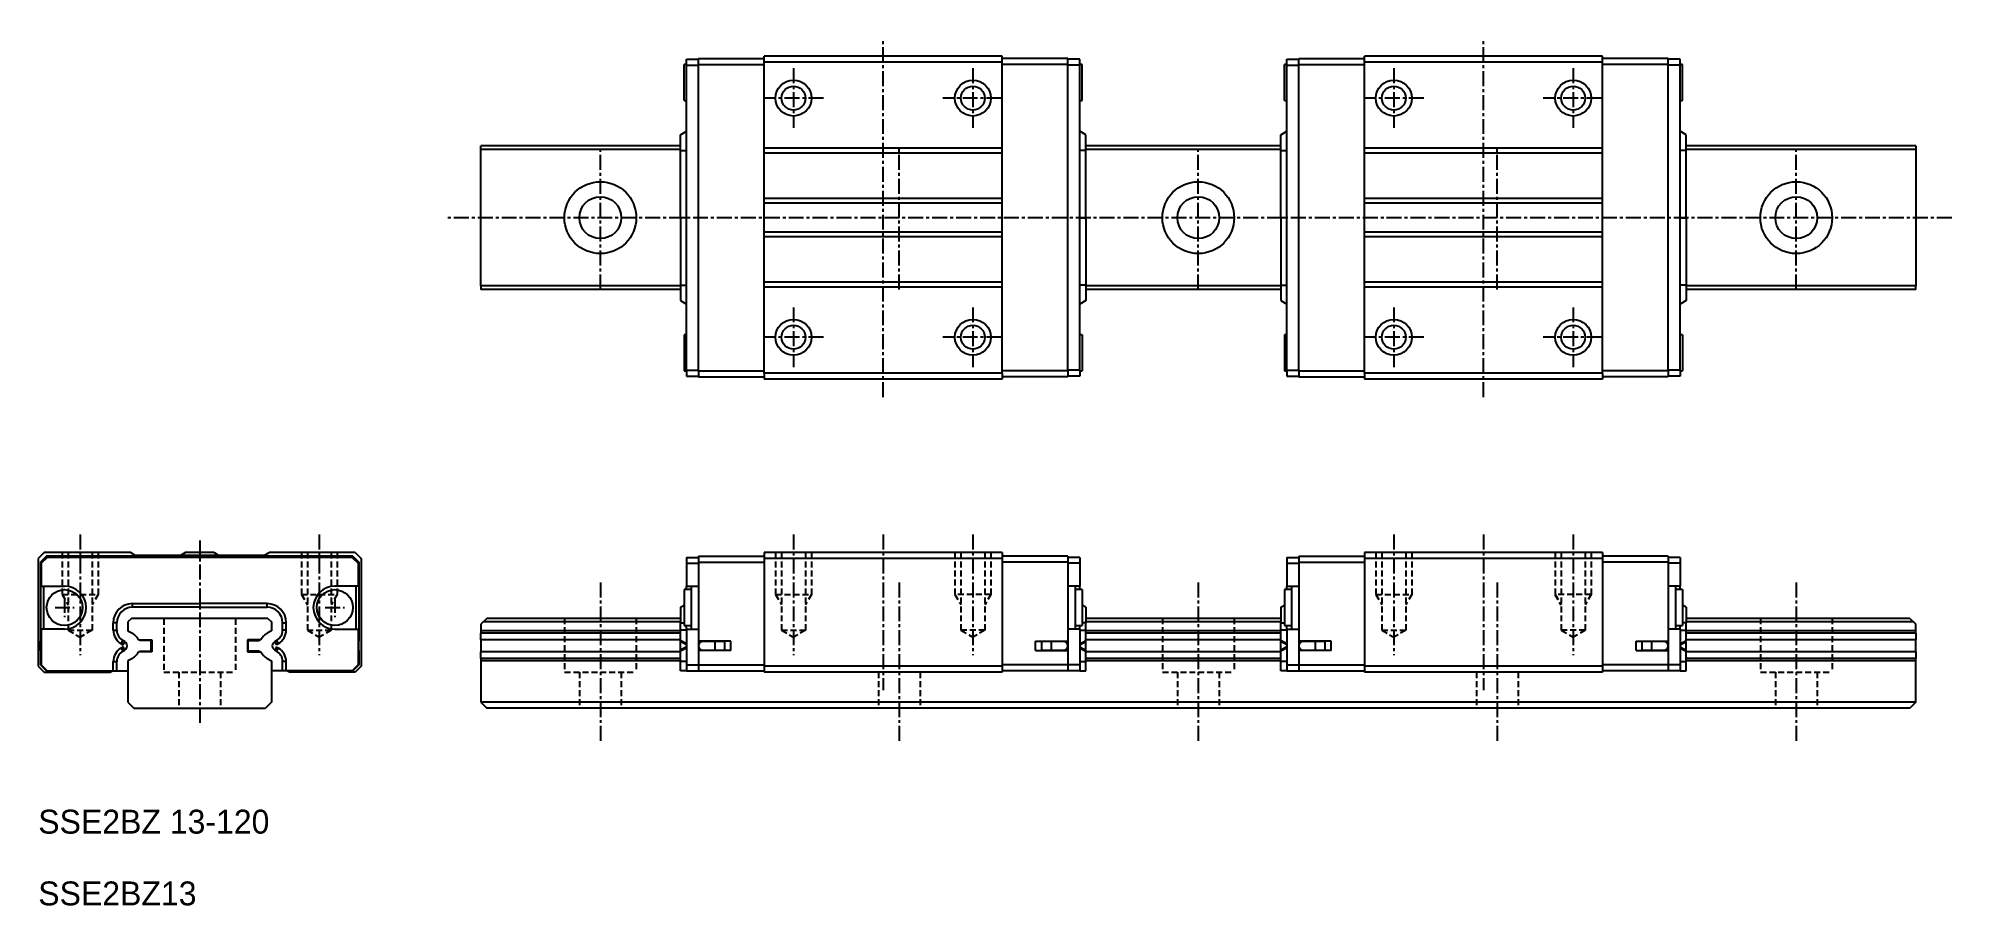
# Model space of a CAD drawing. Extents: x 10 to 170, y 10 to 83.
import ezdxf

# ---------------------------------------------------------------- set-up
doc = ezdxf.new("R2010")
doc.units = 0
doc.linetypes.add('CENTER', pattern=[2, 1.25, -0.25, 0.25, -0.25])
doc.linetypes.add('DASHED', pattern=[0.75, 0.5, -0.25])
doc.layers.get('0').update_dxf_attribs({"linetype": 'CONTINUOUS'})
doc.layers.add('CENTER', color=1, linetype='CENTER')

msp = doc.modelspace()

# ---------------------------------------------------------------- linework, layer by layer
at = {"color": 7, "linetype": 'CONTINUOUS'}
for p, q in [((64, 77.3), (64, 80.3)), ((64.2, 80.3), (64, 80.3)), ((64.2, 80.25), (64.2, 80.75)), ((64.2, 80.75), (65.2, 80.75)), ((64.2, 54.75), (64.2, 80.25)), ((64.2, 80.25), (65.2, 80.25)), ((65.2, 80.8), (70.7, 80.8)), ((65.2, 80.3), (65.2, 80.8)), ((65.2, 54.7), (65.2, 80.3)), ((65.2, 80.3), (70.7, 80.3)), ((90.6, 81), (70.7, 81)), ((70.7, 80.5), (70.7, 81)), ((90.6, 80.5), (70.7, 80.5)), ((70.7, 54.5), (70.7, 80.5)), ((90.6, 80.5), (90.6, 81)), ((96.1, 80.8), (90.6, 80.8)), ((90.6, 54.5), (90.6, 80.5)), ((96.1, 80.3), (90.6, 80.3)), ((96.1, 80.3), (96.1, 80.8)), ((97.1, 80.75), (96.1, 80.75)), ((96.1, 54.7), (96.1, 80.3)), ((97.1, 80.25), (96.1, 80.25)), ((97.1, 80.25), (97.1, 80.75)), ((97.3, 80.3), (97.1, 80.3)), ((97.1, 54.75), (97.1, 80.25)), ((97.3, 77.3), (97.3, 80.3)), ((114.2, 77.3), (114.2, 80.3)), ((114.4, 80.3), (114.2, 80.3)), ((114.4, 80.75), (115.4, 80.75)), ((114.4, 80.25), (114.4, 80.75)), ((114.4, 54.75), (114.4, 80.25)), ((114.4, 80.25), (115.4, 80.25)), ((115.4, 80.8), (120.9, 80.8)), ((115.4, 80.3), (115.4, 80.8)), ((115.4, 54.7), (115.4, 80.3)), ((115.4, 80.3), (120.9, 80.3)), ((140.8, 81), (120.9, 81)), ((120.9, 80.5), (120.9, 81)), ((140.8, 80.5), (120.9, 80.5)), ((120.9, 54.5), (120.9, 80.5)), ((140.8, 80.5), (140.8, 81)), ((146.3, 80.8), (140.8, 80.8)), ((140.8, 54.5), (140.8, 80.5)), ((146.3, 80.3), (140.8, 80.3)), ((146.3, 80.3), (146.3, 80.8)), ((147.3, 80.75), (146.3, 80.75)), ((146.3, 54.7), (146.3, 80.3)), ((147.3, 80.25), (146.3, 80.25)), ((147.3, 80.25), (147.3, 80.75)), ((147.5, 80.3), (147.3, 80.3)), ((147.3, 54.75), (147.3, 80.25)), ((147.5, 77.3), (147.5, 80.3)), ((64, 77.3), (64.2, 77.3)), ((97.1, 77.3), (97.3, 77.3)), ((114.2, 77.3), (114.4, 77.3)), ((147.3, 77.3), (147.5, 77.3)), ((63.7, 74.43), (64.2, 74.73)), ((63.7, 73.13), (63.7, 74.43)), ((97.6, 74.43), (97.1, 74.73)), ((97.6, 73.13), (97.6, 74.43)), ((113.9, 74.43), (114.4, 74.73)), ((113.9, 73.13), (113.9, 74.43)), ((147.8, 74.43), (147.3, 74.73)), ((147.8, 73.13), (147.8, 74.43)), ((63.7, 73.5), (47, 73.5)), ((47, 73.2), (47, 73.5)), ((63.7, 73.2), (47, 73.2)), ((47, 61.8), (47, 73.2)), ((63.7, 67.5), (63.7, 73.13)), ((63.7, 73.13), (64.2, 73.13)), ((90.6, 73.3), (70.7, 73.3)), ((90.6, 72.9), (70.7, 72.9)), ((97.6, 73.13), (97.1, 73.13)), ((113.9, 73.5), (97.6, 73.5)), ((113.9, 73.2), (97.6, 73.2)), ((97.6, 67.5), (97.6, 73.13)), ((113.9, 67.5), (113.9, 73.13)), ((113.9, 73.13), (114.4, 73.13)), ((140.8, 73.3), (120.9, 73.3)), ((140.8, 72.9), (120.9, 72.9)), ((147.8, 73.13), (147.3, 73.13)), ((167, 73.5), (147.8, 73.5)), ((167, 73.2), (147.8, 73.2)), ((147.8, 67.5), (147.8, 73.13)), ((167, 73.5), (167, 73.2)), ((167, 73.2), (167, 61.8)), ((90.6, 69.1), (70.7, 69.1)), ((140.8, 69.1), (120.9, 69.1)), ((63.7, 67.5), (63.7, 61.87)), ((64.2, 67.5), (63.7, 67.5)), ((90.6, 68.7), (70.7, 68.7)), ((97.1, 67.5), (97.6, 67.5)), ((97.6, 67.5), (97.6, 61.87)), ((113.9, 67.5), (113.9, 61.87)), ((114.4, 67.5), (113.9, 67.5)), ((140.8, 68.7), (120.9, 68.7)), ((147.3, 67.5), (147.8, 67.5)), ((147.8, 67.5), (147.8, 61.87)), ((90.6, 66.3), (70.7, 66.3)), ((90.6, 65.9), (70.7, 65.9)), ((140.8, 66.3), (120.9, 66.3)), ((140.8, 65.9), (120.9, 65.9)), ((63.7, 61.8), (47, 61.8)), ((47, 61.8), (47, 61.5)), ((63.7, 61.5), (47, 61.5)), ((63.7, 61.87), (63.7, 60.57)), ((63.7, 61.87), (64.2, 61.87)), ((90.6, 62.1), (70.7, 62.1)), ((90.6, 61.7), (70.7, 61.7)), ((97.6, 61.87), (97.1, 61.87)), ((97.6, 61.87), (97.6, 60.57)), ((113.9, 61.8), (97.6, 61.8)), ((113.9, 61.5), (97.6, 61.5)), ((113.9, 61.87), (113.9, 60.57)), ((113.9, 61.87), (114.4, 61.87)), ((140.8, 62.1), (120.9, 62.1)), ((140.8, 61.7), (120.9, 61.7)), ((147.8, 61.87), (147.3, 61.87)), ((147.8, 61.87), (147.8, 60.57)), ((167, 61.8), (147.8, 61.8)), ((167, 61.5), (147.8, 61.5)), ((167, 61.5), (167, 61.8)), ((63.7, 60.57), (64.2, 60.27)), ((97.6, 60.57), (97.1, 60.27)), ((113.9, 60.57), (114.4, 60.27)), ((147.8, 60.57), (147.3, 60.27)), ((64, 57.7), (64, 54.7)), ((64.2, 57.7), (64, 57.7)), ((97.3, 57.7), (97.1, 57.7)), ((97.3, 57.7), (97.3, 54.7)), ((114.2, 57.7), (114.2, 54.7)), ((114.4, 57.7), (114.2, 57.7)), ((147.5, 57.7), (147.3, 57.7)), ((147.5, 57.7), (147.5, 54.7)), ((64, 54.7), (64.2, 54.7)), ((64.2, 54.75), (65.2, 54.75)), ((64.2, 54.75), (64.2, 54.25)), ((65.2, 54.7), (70.7, 54.7)), ((65.2, 54.7), (65.2, 54.2)), ((90.6, 54.5), (70.7, 54.5)), ((70.7, 54.5), (70.7, 54)), ((96.1, 54.7), (90.6, 54.7)), ((90.6, 54.5), (90.6, 54)), ((97.1, 54.75), (96.1, 54.75)), ((96.1, 54.7), (96.1, 54.2)), ((97.1, 54.75), (97.1, 54.25)), ((97.1, 54.7), (97.3, 54.7)), ((114.2, 54.7), (114.4, 54.7)), ((114.4, 54.75), (114.4, 54.25)), ((114.4, 54.75), (115.4, 54.75)), ((115.4, 54.7), (120.9, 54.7)), ((115.4, 54.7), (115.4, 54.2)), ((140.8, 54.5), (120.9, 54.5)), ((120.9, 54.5), (120.9, 54)), ((146.3, 54.7), (140.8, 54.7)), ((140.8, 54.5), (140.8, 54)), ((147.3, 54.75), (146.3, 54.75)), ((146.3, 54.7), (146.3, 54.2)), ((147.3, 54.75), (147.3, 54.25)), ((147.3, 54.7), (147.5, 54.7)), ((64.2, 54.25), (65.2, 54.25)), ((65.2, 54.2), (70.7, 54.2)), ((90.6, 54), (70.7, 54)), ((96.1, 54.2), (90.6, 54.2)), ((97.1, 54.25), (96.1, 54.25)), ((114.4, 54.25), (115.4, 54.25)), ((115.4, 54.2), (120.9, 54.2)), ((140.8, 54), (120.9, 54)), ((146.3, 54.2), (140.8, 54.2)), ((147.3, 54.25), (146.3, 54.25)), ((10.5, 39.5), (10, 39)), ((10, 39), (10, 30)), ((10.7, 39.2), (10.2, 38.7)), ((10.2, 38.7), (10.2, 32.1)), ((10.75, 39.1), (10.25, 38.6)), ((10.25, 38.6), (10.25, 36.7)), ((17.7, 39.5), (10.5, 39.5)), ((36.3, 39.2), (10.7, 39.2)), ((36.25, 39.1), (10.75, 39.1)), ((18.1, 39.25), (17.7, 39.5)), ((28.9, 39.25), (18.1, 39.25)), ((22.3, 39.5), (21.9, 39.25)), ((24.7, 39.5), (22.3, 39.5)), ((24.7, 39.5), (25.1, 39.25)), ((28.9, 39.25), (29.3, 39.5)), ((36.5, 39.5), (29.3, 39.5)), ((36.25, 39.1), (36.75, 38.6)), ((36.3, 39.2), (36.8, 38.7)), ((36.5, 39.5), (37, 39)), ((36.75, 38.6), (36.75, 36.7)), ((36.8, 38.7), (36.8, 32.1)), ((37, 39), (37, 30)), ((64.2, 39.1), (65.2, 39.1)), ((64.2, 39.1), (64.2, 38.6)), ((64.2, 38.6), (64.2, 36.7)), ((64.2, 38.6), (65.2, 38.6)), ((65.2, 39.2), (70.7, 39.2)), ((65.2, 39.2), (65.2, 38.7)), ((65.2, 38.7), (65.2, 32.1)), ((65.2, 38.7), (70.7, 38.7)), ((90.6, 39.5), (70.7, 39.5)), ((70.7, 39.5), (70.7, 39)), ((90.6, 39), (70.7, 39)), ((70.7, 39), (70.7, 30)), ((90.6, 39.5), (90.6, 39)), ((96.1, 39.2), (90.6, 39.2)), ((90.6, 39), (90.6, 30)), ((96.1, 38.7), (90.6, 38.7)), ((96.1, 39.2), (96.1, 38.7)), ((97.1, 39.1), (96.1, 39.1)), ((96.1, 38.7), (96.1, 32.1)), ((97.1, 38.6), (96.1, 38.6)), ((97.1, 39.1), (97.1, 38.6)), ((97.1, 38.6), (97.1, 36.7)), ((114.4, 39.1), (115.4, 39.1)), ((114.4, 39.1), (114.4, 38.6)), ((114.4, 38.6), (115.4, 38.6)), ((114.4, 38.6), (114.4, 36.7)), ((115.4, 39.2), (120.9, 39.2)), ((115.4, 39.2), (115.4, 38.7)), ((115.4, 38.7), (120.9, 38.7)), ((115.4, 38.7), (115.4, 32.1)), ((140.8, 39.5), (120.9, 39.5)), ((120.9, 39.5), (120.9, 39)), ((140.8, 39), (120.9, 39)), ((120.9, 39), (120.9, 30)), ((140.8, 39.5), (140.8, 39)), ((146.3, 39.2), (140.8, 39.2)), ((140.8, 39), (140.8, 30)), ((146.3, 38.7), (140.8, 38.7)), ((146.3, 39.2), (146.3, 38.7)), ((147.3, 39.1), (146.3, 39.1)), ((146.3, 38.7), (146.3, 32.1)), ((147.3, 38.6), (146.3, 38.6)), ((147.3, 39.1), (147.3, 38.6)), ((147.3, 38.6), (147.3, 36.7)), ((10.25, 36.7), (12.2, 36.7)), ((10.45, 36.7), (10.45, 33.1)), ((17.87, 35.23), (23.5, 35.23)), ((17.87, 34.93), (17.87, 35.23)), ((29.13, 35.23), (23.5, 35.23)), ((23.5, 35.23), (23.5, 34.93)), ((29.13, 34.93), (29.13, 35.23)), ((36.75, 36.7), (34.8, 36.7)), ((36.55, 36.7), (36.55, 33.1)), ((64, 36.4), (64, 33.4)), ((64.6, 36.4), (64, 36.4)), ((64.2, 36.7), (65.2, 36.7)), ((64.2, 36.4), (64.2, 36.7)), ((64.6, 36.7), (64.6, 33.1)), ((97.1, 36.7), (96.1, 36.7)), ((96.7, 36.7), (96.7, 33.1)), ((97.3, 36.4), (96.7, 36.4)), ((97.1, 36.4), (97.1, 36.7)), ((97.3, 36.4), (97.3, 33.4)), ((114.2, 36.4), (114.2, 33.4)), ((114.8, 36.4), (114.2, 36.4)), ((114.4, 36.7), (115.4, 36.7)), ((114.4, 36.4), (114.4, 36.7)), ((114.8, 36.7), (114.8, 33.1)), ((147.3, 36.7), (146.3, 36.7)), ((146.9, 36.7), (146.9, 33.1)), ((147.5, 36.4), (146.9, 36.4)), ((147.3, 36.4), (147.3, 36.7)), ((147.5, 36.4), (147.5, 33.4)), ((16.57, 33.63), (16.27, 33.63)), ((16.27, 33.01), (16.27, 33.63)), ((16.57, 33.01), (16.57, 33.63)), ((17.8, 34), (17.5, 33.7)), ((17.5, 33.7), (17.5, 32.96)), ((29.2, 34), (17.8, 34)), ((23.5, 34.93), (17.87, 34.93)), ((23.5, 34.93), (29.13, 34.93)), ((29.2, 34), (29.5, 33.7)), ((29.5, 33.7), (29.5, 32.96)), ((30.43, 33.01), (30.43, 33.63)), ((30.43, 33.63), (30.73, 33.63)), ((30.73, 33.01), (30.73, 33.63)), ((47.5, 34), (47, 33.5)), ((63.7, 33.7), (47.2, 33.7)), ((63.7, 34), (47.5, 34)), ((63.7, 34.93), (64, 35.11)), ((63.7, 34.93), (63.7, 33.63)), ((63.7, 33.01), (63.7, 33.63)), ((63.7, 33.63), (64, 33.63)), ((97.6, 34.93), (97.3, 35.11)), ((97.6, 33.63), (97.3, 33.63)), ((97.6, 34.93), (97.6, 33.63)), ((113.9, 34), (97.6, 34)), ((113.9, 33.7), (97.6, 33.7)), ((97.6, 33.01), (97.6, 33.63)), ((113.9, 34.93), (114.2, 35.11)), ((113.9, 34.93), (113.9, 33.63)), ((113.9, 33.63), (114.2, 33.63)), ((113.9, 33.01), (113.9, 33.63)), ((147.8, 34.93), (147.5, 35.11)), ((147.8, 33.63), (147.5, 33.63)), ((147.8, 34.93), (147.8, 33.63)), ((166.5, 34), (147.8, 34)), ((166.8, 33.7), (147.8, 33.7)), ((147.8, 33.01), (147.8, 33.63)), ((166.5, 34), (167, 33.5)), ((10.2, 31.3), (10.2, 32.1)), ((10.2, 32.1), (10.25, 32.1)), ((10.25, 33.1), (10.25, 30.1)), ((12.2, 33.1), (10.25, 33.1)), ((16.27, 33.01), (16.57, 33.01)), ((16.92, 31.88), (17.07, 32.14)), ((17.23, 32.05), (17.07, 32.14)), ((17.08, 31.79), (17.23, 32.05)), ((17.5, 32.96), (17.87, 32.75)), ((18.39, 32.2), (19.5, 32.2)), ((18.47, 32.2), (18.49, 32.15)), ((19.45, 32.15), (18.49, 32.15)), ((19.45, 31.25), (19.45, 32.15)), ((19.5, 32.2), (19.5, 31.2)), ((28.61, 32.2), (27.5, 32.2)), ((27.5, 32.2), (27.5, 31.2)), ((27.55, 32.15), (28.51, 32.15)), ((27.55, 31.25), (27.55, 32.15)), ((28.53, 32.2), (28.51, 32.15)), ((29.5, 32.96), (29.13, 32.75)), ((29.77, 32.05), (29.93, 32.14)), ((29.92, 31.79), (29.77, 32.05)), ((30.08, 31.88), (29.93, 32.14)), ((30.73, 33.01), (30.43, 33.01)), ((34.8, 33.1), (36.75, 33.1)), ((36.75, 33.1), (36.75, 30.1)), ((36.8, 32.1), (36.75, 32.1)), ((36.8, 31.3), (36.8, 32.1)), ((47, 33.5), (47, 32.96)), ((63.7, 32.96), (47, 32.96)), ((47, 32.96), (47, 32.75)), ((63.7, 32.75), (47, 32.75)), ((47, 32.2), (47, 32.75)), ((63.7, 32.2), (47, 32.2)), ((47, 32.2), (47, 31.2)), ((63.7, 32.14), (63.7, 33.01)), ((64.2, 33.01), (63.7, 33.01)), ((64.2, 31.88), (63.7, 32.14)), ((63.7, 32.05), (63.7, 32.14)), ((64.2, 31.79), (63.7, 32.05)), ((63.7, 31.35), (63.7, 32.05)), ((64, 33.4), (64.6, 33.4)), ((64.2, 33.1), (64.2, 33.4)), ((64.2, 33.1), (64.2, 30.1)), ((64.2, 33.1), (65.2, 33.1)), ((67.9, 32.1), (65.2, 32.1)), ((65.2, 32.1), (65.2, 31.3)), ((66.6, 32.05), (65.55, 32.05)), ((66, 32.05), (66, 32.1)), ((66.46, 32.05), (66.46, 32.1)), ((67.4, 32.05), (66.6, 32.05)), ((66.6, 31.7), (66.6, 32.05)), ((67.4, 31.7), (67.4, 32.05)), ((67.9, 31.3), (67.9, 32.1)), ((93.4, 32.1), (96.1, 32.1)), ((93.4, 31.3), (93.4, 32.1)), ((94.7, 32.05), (93.9, 32.05)), ((93.9, 32.05), (93.9, 31.7)), ((94.7, 32.05), (94.7, 31.7)), ((95.75, 32.05), (94.7, 32.05)), ((94.84, 32.05), (94.84, 32.1)), ((95.3, 32.05), (95.3, 32.1)), ((97.1, 33.1), (96.1, 33.1)), ((96.1, 32.1), (96.1, 31.3)), ((96.7, 33.4), (97.3, 33.4)), ((97.1, 33.1), (97.1, 33.4)), ((97.1, 33.1), (97.1, 30.1)), ((97.1, 33.01), (97.6, 33.01)), ((97.1, 31.88), (97.6, 32.14)), ((97.1, 31.79), (97.6, 32.05)), ((97.6, 32.14), (97.6, 33.01)), ((113.9, 32.96), (97.6, 32.96)), ((113.9, 32.75), (97.6, 32.75)), ((113.9, 32.2), (97.6, 32.2)), ((97.6, 32.05), (97.6, 32.14)), ((97.6, 31.35), (97.6, 32.05)), ((113.9, 32.14), (113.9, 33.01)), ((114.4, 33.01), (113.9, 33.01)), ((113.9, 32.05), (113.9, 32.14)), ((114.4, 31.88), (113.9, 32.14)), ((113.9, 31.35), (113.9, 32.05)), ((114.4, 31.79), (113.9, 32.05)), ((114.2, 33.4), (114.8, 33.4)), ((114.4, 33.1), (114.4, 33.4)), ((114.4, 33.1), (114.4, 30.1)), ((114.4, 33.1), (115.4, 33.1)), ((115.4, 32.1), (115.4, 31.3)), ((118.1, 32.1), (115.4, 32.1)), ((116.8, 32.05), (115.75, 32.05)), ((116.2, 32.05), (116.2, 32.1)), ((116.66, 32.05), (116.66, 32.1)), ((117.6, 32.05), (116.8, 32.05)), ((116.8, 31.7), (116.8, 32.05)), ((117.6, 31.7), (117.6, 32.05)), ((118.1, 31.3), (118.1, 32.1)), ((143.6, 31.3), (143.6, 32.1)), ((143.6, 32.1), (146.3, 32.1)), ((144.1, 32.05), (144.1, 31.7)), ((144.9, 32.05), (144.1, 32.05)), ((145.95, 32.05), (144.9, 32.05)), ((144.9, 32.05), (144.9, 31.7)), ((145.04, 32.05), (145.04, 32.1)), ((145.5, 32.05), (145.5, 32.1)), ((147.3, 33.1), (146.3, 33.1)), ((146.3, 32.1), (146.3, 31.3)), ((146.9, 33.4), (147.5, 33.4)), ((147.3, 33.1), (147.3, 33.4)), ((147.3, 33.1), (147.3, 30.1)), ((147.3, 33.01), (147.8, 33.01)), ((147.3, 31.88), (147.8, 32.14)), ((147.3, 31.79), (147.8, 32.05)), ((147.8, 32.14), (147.8, 33.01)), ((167, 32.96), (147.8, 32.96)), ((167, 32.75), (147.8, 32.75)), ((167, 32.2), (147.8, 32.2)), ((147.8, 32.05), (147.8, 32.14)), ((147.8, 31.35), (147.8, 32.05)), ((167, 32.96), (167, 33.5)), ((167, 32.75), (167, 32.96)), ((167, 32.75), (167, 32.2)), ((167, 31.2), (167, 32.2)), ((10.2, 31.3), (10.2, 30.1)), ((10.2, 31.3), (10.25, 31.3)), ((16.92, 31.88), (17.08, 31.79)), ((16.92, 31.52), (17.08, 31.61)), ((16.92, 31.52), (17.07, 31.26)), ((17.07, 31.26), (17.23, 31.35)), ((17.08, 31.79), (17.08, 31.79)), ((17.09, 31.62), (17.08, 31.61)), ((17.08, 31.61), (17.09, 31.62)), ((17.08, 31.61), (17.23, 31.35)), ((17.08, 31.61), (17.08, 31.61)), ((17.87, 30.65), (17.5, 30.44)), ((17.5, 30.44), (17.5, 27)), ((19.5, 31.2), (18.39, 31.2)), ((18.47, 31.2), (18.49, 31.25)), ((18.49, 31.25), (19.45, 31.25)), ((27.5, 31.2), (28.61, 31.2)), ((28.51, 31.25), (27.55, 31.25)), ((28.53, 31.2), (28.51, 31.25)), ((29.13, 30.65), (29.5, 30.44)), ((29.5, 30.44), (29.5, 27)), ((29.92, 31.61), (29.77, 31.35)), ((29.93, 31.26), (29.77, 31.35)), ((29.91, 31.62), (29.92, 31.61)), ((29.92, 31.61), (29.91, 31.62)), ((30.08, 31.88), (29.92, 31.79)), ((29.92, 31.79), (29.92, 31.79)), ((29.92, 31.61), (29.92, 31.61)), ((30.08, 31.52), (29.92, 31.61)), ((30.08, 31.52), (29.93, 31.26)), ((36.8, 31.3), (36.75, 31.3)), ((36.8, 31.3), (36.8, 30.1)), ((63.7, 31.2), (47, 31.2)), ((47, 30.65), (47, 31.2)), ((63.7, 30.65), (47, 30.65)), ((47, 30.65), (47, 30.44)), ((63.7, 30.44), (47, 30.44)), ((47, 30.44), (47, 27)), ((64.2, 31.61), (63.7, 31.35)), ((64.2, 31.52), (63.7, 31.26)), ((63.7, 31.26), (63.7, 31.35)), ((63.7, 30.39), (63.7, 31.26)), ((64.2, 31.61), (64.2, 31.61)), ((67.9, 31.3), (65.2, 31.3)), ((65.2, 31.3), (65.2, 30.1)), ((65.55, 31.35), (66.6, 31.35)), ((66, 31.3), (66, 31.35)), ((66.46, 31.3), (66.46, 31.35)), ((66.6, 31.35), (66.6, 31.7)), ((66.6, 31.35), (67.4, 31.35)), ((67.4, 31.35), (67.4, 31.7)), ((93.4, 31.3), (96.1, 31.3)), ((93.9, 31.7), (93.9, 31.35)), ((93.9, 31.35), (94.7, 31.35)), ((94.7, 31.7), (94.7, 31.35)), ((94.7, 31.35), (95.75, 31.35)), ((94.84, 31.3), (94.84, 31.35)), ((95.3, 31.3), (95.3, 31.35)), ((96.1, 31.3), (96.1, 30.1)), ((97.1, 31.61), (97.6, 31.35)), ((97.1, 31.61), (97.1, 31.61)), ((97.1, 31.52), (97.6, 31.26)), ((97.6, 31.26), (97.6, 31.35)), ((97.6, 30.39), (97.6, 31.26)), ((113.9, 31.2), (97.6, 31.2)), ((113.9, 30.65), (97.6, 30.65)), ((113.9, 30.44), (97.6, 30.44)), ((114.4, 31.61), (113.9, 31.35)), ((114.4, 31.52), (113.9, 31.26)), ((113.9, 31.26), (113.9, 31.35)), ((113.9, 30.39), (113.9, 31.26)), ((114.4, 31.61), (114.4, 31.61)), ((118.1, 31.3), (115.4, 31.3)), ((115.4, 31.3), (115.4, 30.1)), ((115.75, 31.35), (116.8, 31.35)), ((116.2, 31.3), (116.2, 31.35)), ((116.66, 31.3), (116.66, 31.35)), ((116.8, 31.35), (116.8, 31.7)), ((116.8, 31.35), (117.6, 31.35)), ((117.6, 31.35), (117.6, 31.7)), ((143.6, 31.3), (146.3, 31.3)), ((144.1, 31.7), (144.1, 31.35)), ((144.1, 31.35), (144.9, 31.35)), ((144.9, 31.7), (144.9, 31.35)), ((144.9, 31.35), (145.95, 31.35)), ((145.04, 31.3), (145.04, 31.35)), ((145.5, 31.3), (145.5, 31.35)), ((146.3, 31.3), (146.3, 30.1)), ((147.3, 31.61), (147.8, 31.35)), ((147.3, 31.61), (147.3, 31.61)), ((147.3, 31.52), (147.8, 31.26)), ((147.8, 31.26), (147.8, 31.35)), ((147.8, 30.39), (147.8, 31.26)), ((167, 31.2), (147.8, 31.2)), ((167, 30.65), (147.8, 30.65)), ((167, 30.44), (147.8, 30.44)), ((167, 31.2), (167, 30.65)), ((167, 30.44), (167, 30.65)), ((167, 27), (167, 30.44)), ((10, 30), (10.5, 29.5)), ((10.2, 30.1), (10.7, 29.6)), ((10.25, 30.1), (10.75, 29.6)), ((10.5, 29.5), (16, 29.5)), ((10.7, 29.6), (10.75, 29.6)), ((10.75, 29.6), (16.27, 29.6)), ((16, 29.5), (16.22, 29.6)), ((16.27, 30.39), (16.57, 30.39)), ((16.27, 29.6), (16.27, 30.39)), ((16.27, 29.6), (16.57, 29.6)), ((16.57, 29.6), (16.57, 30.39)), ((16.57, 29.6), (17.5, 29.6)), ((30.43, 29.6), (29.5, 29.6)), ((30.43, 29.6), (30.43, 30.39)), ((30.73, 30.39), (30.43, 30.39)), ((30.73, 29.6), (30.43, 29.6)), ((30.73, 29.6), (30.73, 30.39)), ((36.25, 29.6), (30.73, 29.6)), ((31, 29.5), (30.78, 29.6)), ((36.5, 29.5), (31, 29.5)), ((36.75, 30.1), (36.25, 29.6)), ((36.3, 29.6), (36.25, 29.6)), ((36.8, 30.1), (36.3, 29.6)), ((37, 30), (36.5, 29.5)), ((64.2, 30.39), (63.7, 30.39)), ((63.7, 29.6), (63.7, 30.39)), ((64.2, 29.6), (63.7, 29.6)), ((64.2, 30.1), (65.2, 30.1)), ((64.2, 30.1), (64.2, 29.6)), ((64.2, 29.6), (65.2, 29.6)), ((65.2, 30.1), (70.7, 30.1)), ((65.2, 30.1), (65.2, 29.6)), ((65.2, 29.6), (70.7, 29.6)), ((90.6, 30), (70.7, 30)), ((70.7, 30), (70.7, 29.5)), ((90.6, 29.5), (70.7, 29.5)), ((96.1, 30.1), (90.6, 30.1)), ((90.6, 30), (90.6, 29.5)), ((96.1, 29.6), (90.6, 29.6)), ((97.1, 30.1), (96.1, 30.1)), ((96.1, 30.1), (96.1, 29.6)), ((97.1, 29.6), (96.1, 29.6)), ((97.1, 30.39), (97.6, 30.39)), ((97.1, 30.1), (97.1, 29.6)), ((97.1, 29.6), (97.6, 29.6)), ((97.6, 29.6), (97.6, 30.39)), ((113.9, 29.6), (113.9, 30.39)), ((114.4, 30.39), (113.9, 30.39)), ((114.4, 29.6), (113.9, 29.6)), ((114.4, 30.1), (115.4, 30.1)), ((114.4, 30.1), (114.4, 29.6)), ((114.4, 29.6), (115.4, 29.6)), ((115.4, 30.1), (120.9, 30.1)), ((115.4, 30.1), (115.4, 29.6)), ((115.4, 29.6), (120.9, 29.6)), ((140.8, 30), (120.9, 30)), ((120.9, 30), (120.9, 29.5)), ((140.8, 29.5), (120.9, 29.5)), ((146.3, 30.1), (140.8, 30.1)), ((140.8, 30), (140.8, 29.5)), ((146.3, 29.6), (140.8, 29.6)), ((146.3, 30.1), (146.3, 29.6)), ((147.3, 30.1), (146.3, 30.1)), ((147.3, 29.6), (146.3, 29.6)), ((147.3, 30.39), (147.8, 30.39)), ((147.3, 30.1), (147.3, 29.6)), ((147.3, 29.6), (147.8, 29.6)), ((147.8, 29.6), (147.8, 30.39)), ((17.5, 27), (18, 26.5)), ((18, 26.5), (29, 26.5)), ((29.5, 27), (29, 26.5)), ((167, 27), (47, 27)), ((47, 27), (47.5, 26.5)), ((166.5, 26.5), (47.5, 26.5)), ((167, 27), (166.5, 26.5))]:
    msp.add_line(p, q, dxfattribs=at)
at = {"color": 3, "linetype": 'DASHED'}
for p, q in [((12, 39.5), (12, 36)), ((12.5, 39.5), (12.5, 33)), ((14.5, 39.5), (14.5, 33)), ((15, 39.5), (15, 36)), ((32, 39.5), (32, 36)), ((32.5, 39.5), (32.5, 33)), ((34.5, 39.5), (34.5, 33)), ((35, 39.5), (35, 36)), ((71.65, 39.5), (71.65, 36)), ((72.15, 39.5), (72.15, 33)), ((74.15, 39.5), (74.15, 33)), ((74.65, 39.5), (74.65, 36)), ((86.65, 39.5), (86.65, 36)), ((87.15, 39.5), (87.15, 33)), ((89.15, 39.5), (89.15, 33)), ((89.65, 39.5), (89.65, 36)), ((121.85, 39.5), (121.85, 36)), ((122.35, 39.5), (122.35, 33)), ((124.35, 39.5), (124.35, 33)), ((124.85, 39.5), (124.85, 36)), ((136.85, 39.5), (136.85, 36)), ((137.35, 39.5), (137.35, 33)), ((139.35, 39.5), (139.35, 33)), ((139.85, 39.5), (139.85, 36)), ((12, 36), (15, 36)), ((12, 36), (12.5, 35.13)), ((15, 36), (14.5, 35.13)), ((32, 36), (35, 36)), ((32, 36), (32.5, 35.13)), ((35, 36), (34.5, 35.13)), ((71.65, 36), (74.65, 36)), ((71.65, 36), (72.15, 35.13)), ((74.65, 36), (74.15, 35.13)), ((89.65, 36), (86.65, 36)), ((86.65, 36), (87.15, 35.13)), ((89.65, 36), (89.15, 35.13)), ((121.85, 36), (124.85, 36)), ((121.85, 36), (122.35, 35.13)), ((124.85, 36), (124.35, 35.13)), ((136.8, 36), (137.3, 35.13)), ((139.85, 36), (136.85, 36)), ((136.85, 36), (137.35, 35.13)), ((139.85, 36), (139.35, 35.13)), ((20.5, 33.95), (20.5, 29.5)), ((26.5, 33.95), (26.5, 29.5)), ((54, 34), (54, 29.5)), ((60, 34), (60, 29.5)), ((104, 34), (104, 29.5)), ((110, 34), (110, 29.5)), ((154, 34), (154, 29.5)), ((160, 34), (160, 29.5)), ((12.5, 33), (13.5, 32.42)), ((12.5, 33), (14.5, 33)), ((14.5, 33), (13.5, 32.42)), ((32.5, 33), (33.5, 32.42)), ((32.5, 33), (34.5, 33)), ((34.5, 33), (33.5, 32.42)), ((72.15, 33), (73.15, 32.42)), ((72.15, 33), (74.15, 33)), ((74.15, 33), (73.15, 32.42)), ((87.15, 33), (88.15, 32.42)), ((89.15, 33), (87.15, 33)), ((89.15, 33), (88.15, 32.42)), ((122.35, 33), (124.35, 33)), ((122.35, 33), (123.35, 32.42)), ((124.35, 33), (123.35, 32.42)), ((139.35, 33), (137.35, 33)), ((137.35, 33), (138.35, 32.42)), ((139.35, 33), (138.35, 32.42)), ((20.5, 29.5), (26.5, 29.5)), ((21.75, 29.5), (21.75, 26.5)), ((25.25, 29.5), (25.25, 26.5)), ((54, 29.5), (60, 29.5)), ((55.25, 29.5), (55.25, 26.5)), ((58.75, 29.5), (58.75, 26.5)), ((80.25, 29.5), (80.25, 26.5)), ((83.75, 29.5), (83.75, 26.5)), ((104, 29.5), (110, 29.5)), ((105.25, 29.5), (105.25, 26.5)), ((108.75, 29.5), (108.75, 26.5)), ((130.25, 29.5), (130.25, 26.5)), ((133.75, 29.5), (133.75, 26.5)), ((154, 29.5), (160, 29.5)), ((155.25, 29.5), (155.25, 26.5)), ((158.75, 29.5), (158.75, 26.5))]:
    msp.add_line(p, q, dxfattribs=at)
at = {"color": 3, "linetype": 'CONTINUOUS'}
for centre in [(73.15, 77.5), (88.15, 77.5), (123.35, 77.5), (138.35, 77.5), (73.15, 57.5), (88.15, 57.5), (123.35, 57.5), (138.35, 57.5)]:
    msp.add_circle(centre, 1.5, dxfattribs=at)
at = {"color": 7, "linetype": 'CONTINUOUS'}
for centre, radius in [((73.15, 77.5), 1), ((88.15, 77.5), 1), ((123.35, 77.5), 1), ((138.35, 77.5), 1), ((57, 67.5), 3), ((107, 67.5), 3), ((157, 67.5), 3), ((57, 67.5), 1.75), ((107, 67.5), 1.75), ((157, 67.5), 1.75), ((73.15, 57.5), 1), ((88.15, 57.5), 1), ((123.35, 57.5), 1), ((138.35, 57.5), 1), ((12.2, 34.9), 1.5), ((34.8, 34.9), 1.5)]:
    msp.add_circle(centre, radius, dxfattribs=at)
for centre, radius, start, end in [((12.2, 34.9), 1.8, 270, 90), ((17.87, 33.63), 1.6, 90.0008, 179.9992), ((29.13, 33.63), 1.6, 0.0008, 89.9992), ((34.8, 34.9), 1.8, 90, 270), ((17.87, 33.63), 1.3, 90, 180), ((29.13, 33.63), 1.3, 0, 90), ((17.57, 33.01), 1.3, 180, 240), ((17.57, 33.01), 1, 180, 240), ((17.03, 31.7), 0.4, 300, 60), ((17.21, 31.61), 1.32, 26.598, 60), ((29.79, 31.61), 1.32, 120, 153.402), ((29.97, 31.7), 0.4, 120, 240), ((29.43, 33.01), 1, 300, 0), ((29.43, 33.01), 1.3, 300, 0), ((65.55, 31.7), 0.35, 90, 180), ((95.75, 31.7), 0.35, 0, 90), ((115.75, 31.7), 0.35, 90, 180), ((145.95, 31.7), 0.35, 0, 90), ((17.57, 30.39), 1.3, 120, 180), ((17.57, 30.39), 1, 120, 180), ((17.21, 31.79), 1.32, 300, 333.402), ((29.79, 31.79), 1.32, 206.598, 240), ((29.43, 30.39), 1, 0, 60), ((29.43, 30.39), 1.3, 0, 60), ((65.55, 31.7), 0.35, 180, 270), ((95.75, 31.7), 0.35, 270, 0), ((115.75, 31.7), 0.35, 180, 270), ((145.95, 31.7), 0.35, 270, 0)]:
    msp.add_arc(centre, radius, start, end, dxfattribs=at)
at = {"layer": 'CENTER', "color": 1, "linetype": 'CENTER'}
for p, q in [((80.65, 52.5), (80.65, 82.5)), ((130.85, 52.5), (130.85, 82.5)), ((73.15, 80), (73.15, 75)), ((88.15, 80), (88.15, 75)), ((123.35, 80), (123.35, 75)), ((138.35, 80), (138.35, 75)), ((75.65, 77.5), (70.75, 77.5)), ((90.55, 77.5), (85.65, 77.5)), ((125.85, 77.5), (120.95, 77.5)), ((140.75, 77.5), (135.85, 77.5)), ((57, 61.5), (57, 73.5)), ((82, 61.5), (82, 73.5)), ((107, 61.5), (107, 73.5)), ((132, 61.5), (132, 73.5)), ((157, 61.5), (157, 73.5)), ((170, 67.5), (44, 67.5)), ((73.15, 60), (73.15, 55)), ((88.15, 60), (88.15, 55)), ((123.35, 60), (123.35, 55)), ((138.35, 60), (138.35, 55)), ((75.65, 57.5), (70.75, 57.5)), ((90.55, 57.5), (85.65, 57.5)), ((125.85, 57.5), (120.95, 57.5)), ((140.75, 57.5), (135.85, 57.5)), ((13.5, 41), (13.5, 30.92)), ((23.5, 40.5), (23.5, 25)), ((33.5, 41), (33.5, 30.92)), ((73.15, 41), (73.15, 30.92)), ((80.65, 41), (80.65, 28)), ((88.15, 41), (88.15, 30.92)), ((123.35, 41), (123.35, 30.92)), ((130.85, 41), (130.85, 28)), ((138.35, 41), (138.35, 30.92)), ((57, 37), (57, 23.5)), ((82, 37), (82, 23.5)), ((107, 37), (107, 23.5)), ((132, 37), (132, 23.5)), ((157, 37), (157, 23.5)), ((12.2, 35.7), (12.2, 34.1)), ((34.8, 35.7), (34.8, 34.1)), ((11.4, 34.9), (13, 34.9)), ((34, 34.9), (35.6, 34.9))]:
    msp.add_line(p, q, dxfattribs=at)

# ---------------------------------------------------------------- texts
at = {"color": 7, "linetype": 'CONTINUOUS'}
for s, p in [('SSE2BZ 13-120', (10, 16)), ('SSE2BZ13', (10, 10))]:
    msp.add_text(s, height=2, dxfattribs=at).set_placement(p)

doc.saveas('drawing.dxf')
